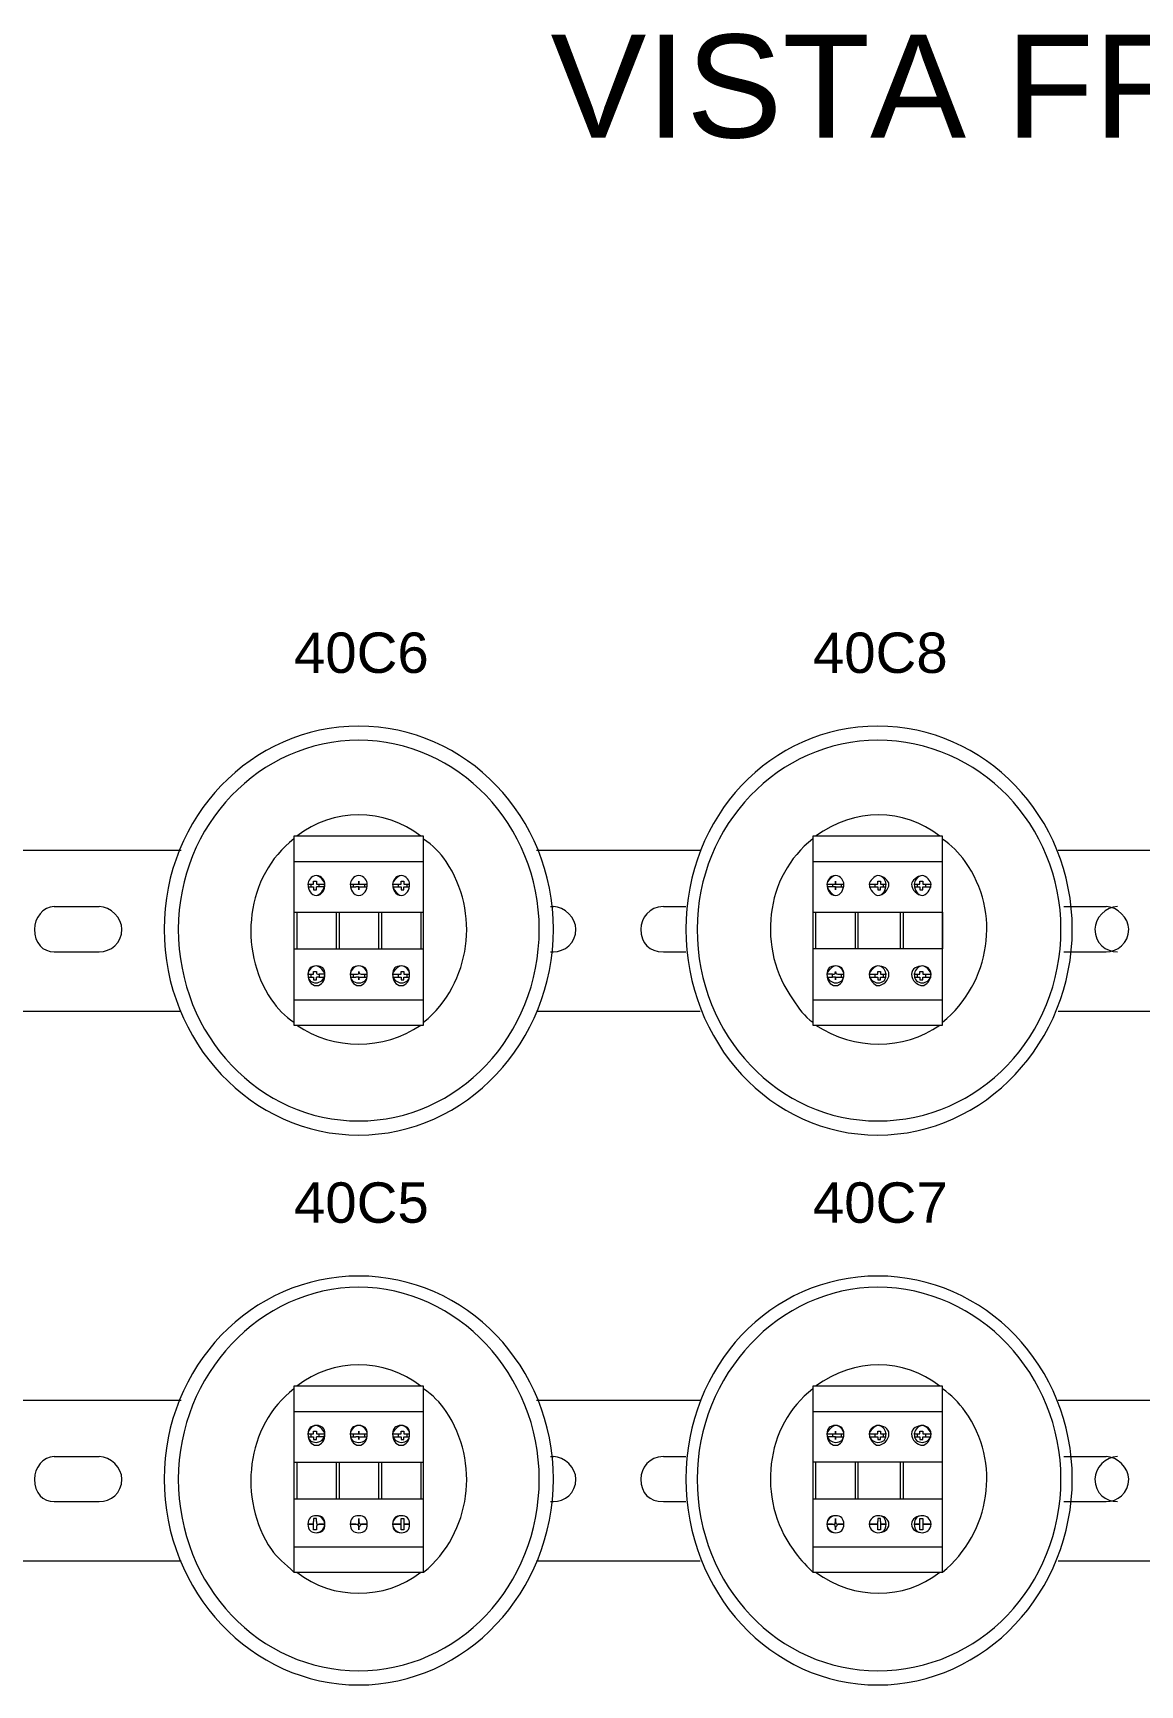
# Model space of a CAD drawing. Header units: millimetres. Extents: x 1004 to 59588, y 686 to 38112.
# Drawn here: x 27559.3 to 27790.2, y 6216.8 to 6561.4 of the extents above; entities that cross this region are included whole.
import ezdxf

# ---------------------------------------------------------------- set-up
doc = ezdxf.new("R2010")
doc.units = ezdxf.units.MM
doc.layers.add('PDF10_Geometry', color=7, linetype='Continuous')
doc.layers.add('PDF10_Text', color=7, linetype='Continuous')
doc.styles.add('PDF Arial', font='arial.ttf')

msp = doc.modelspace()

# ---------------------------------------------------------------- linework, layer by layer
at = {"layer": 'PDF10_Geometry', "lineweight": 18}
for points in [[(27613.69, 6354.43), (27640.75, 6354.43), (27640.75, 6393.84), (27613.69, 6393.84)], [(27721.93, 6354.43), (27748.99, 6354.43), (27748.99, 6393.84), (27721.93, 6393.84)], [(27627.22, 6382.67), (27627.22, 6383.25)], [(27726.63, 6382.67), (27726.63, 6383.25)], [(27613.69, 6240.31), (27640.75, 6240.31), (27640.75, 6279.14), (27613.69, 6279.14)], [(27721.93, 6240.31), (27748.99, 6240.31), (27748.99, 6279.14), (27721.93, 6279.14)], [(27627.22, 6267.96), (27627.22, 6268.55)], [(27726.63, 6267.96), (27726.63, 6268.55)], [(27627.22, 6250.9), (27627.22, 6251.49)], [(27726.63, 6250.9), (27726.63, 6251.49)], [(27620.16, 6250.31), (27618.99, 6250.31)], [(27626.63, 6250.31), (27625.46, 6250.31)], [(27627.22, 6249.14), (27627.22, 6249.73)], [(27628.99, 6250.31), (27627.81, 6250.31)], [(27637.81, 6250.31), (27636.63, 6250.31)], [(27726.05, 6250.31), (27724.87, 6250.31)], [(27726.63, 6249.14), (27726.63, 6249.73)], [(27728.4, 6250.31), (27727.22, 6250.31)], [(27737.22, 6250.31), (27736.05, 6250.31)], [(27746.63, 6250.31), (27744.87, 6250.31)]]:
    msp.add_lwpolyline(points, close=True, dxfattribs=at)
at = {"layer": 'PDF10_Geometry', "lineweight": 0}
for points in [[(27556.05, 6390.9), (27590.16, 6390.9)], [(27664.28, 6390.9), (27698.4, 6390.9)], [(27773.1, 6390.9), (27806.63, 6390.9)], [(27563.69, 6379.14), (27573.1, 6379.14)], [(27573.1, 6379.14), (27573.1, 6379.14)], [(27667.22, 6379.14), (27667.81, 6379.14)], [(27667.81, 6379.14), (27667.81, 6379.14)], [(27690.75, 6379.14), (27695.46, 6379.14)], [(27774.28, 6379.14), (27783.1, 6379.14)], [(27783.1, 6379.14), (27783.1, 6379.14)], [(27563.69, 6369.73), (27573.1, 6369.73)], [(27667.22, 6369.73), (27667.81, 6369.73)], [(27690.75, 6369.73), (27695.46, 6369.73)], [(27774.28, 6369.73), (27783.1, 6369.73)], [(27556.05, 6357.37), (27590.16, 6357.37)], [(27664.28, 6357.37), (27698.4, 6357.37)], [(27773.1, 6357.37), (27807.22, 6357.37)], [(27556.05, 6276.2), (27590.16, 6276.2)], [(27664.28, 6276.2), (27698.4, 6276.2)], [(27773.1, 6276.2), (27806.63, 6276.2)], [(27563.69, 6264.43), (27573.1, 6264.43)], [(27573.1, 6264.43), (27573.1, 6264.43)], [(27667.22, 6264.43), (27667.81, 6264.43)], [(27667.81, 6264.43), (27667.81, 6264.43)], [(27690.75, 6264.43), (27695.46, 6264.43)], [(27774.28, 6264.43), (27783.1, 6264.43)], [(27783.1, 6264.43), (27783.1, 6264.43)], [(27563.69, 6255.02), (27573.1, 6255.02)], [(27667.22, 6255.02), (27667.81, 6255.02)], [(27690.75, 6255.02), (27695.46, 6255.02)], [(27774.28, 6255.02), (27783.1, 6255.02)], [(27556.05, 6242.67), (27590.16, 6242.67)], [(27664.28, 6242.67), (27698.4, 6242.67)], [(27773.1, 6242.67), (27807.22, 6242.67)]]:
    msp.add_lwpolyline(points, dxfattribs=at)
at = {"layer": 'PDF10_Geometry', "lineweight": 18}
for points in [[(27613.69, 6388.55), (27640.75, 6388.55)], [(27721.93, 6388.55), (27748.99, 6388.55)], [(27616.63, 6383.84), (27617.81, 6383.84), (27617.81, 6384.43), (27618.4, 6384.43), (27618.4, 6383.84)], [(27616.63, 6383.25), (27617.81, 6383.25), (27617.81, 6382.67), (27618.4, 6382.67), (27618.4, 6383.25)], [(27617.22, 6383.84), (27617.22, 6383.25)], [(27617.81, 6383.84), (27617.81, 6383.84)], [(27617.81, 6383.25), (27617.81, 6383.25)], [(27620.16, 6383.25), (27618.99, 6383.25), (27618.99, 6383.84), (27620.16, 6383.84)], [(27618.99, 6383.84), (27618.99, 6383.84)], [(27625.46, 6383.84), (27626.63, 6383.84)], [(27625.46, 6383.25), (27626.63, 6383.25)], [(27626.05, 6383.84), (27626.05, 6383.25)], [(27626.63, 6383.25), (27626.63, 6383.25)], [(27627.22, 6383.84), (27627.22, 6384.43), (27627.22, 6383.84), (27627.81, 6383.84), (27628.99, 6383.84)], [(27627.22, 6384.43), (27627.22, 6384.43)], [(27627.22, 6383.25), (27627.81, 6383.25), (27628.99, 6383.25)], [(27627.22, 6382.67), (27627.22, 6382.67)], [(27628.4, 6383.84), (27628.4, 6383.25)], [(27634.28, 6383.84), (27636.05, 6383.84), (27636.05, 6384.43), (27636.63, 6384.43), (27636.63, 6383.84), (27637.81, 6383.84)], [(27634.28, 6383.25), (27636.05, 6383.25), (27636.05, 6382.67), (27636.63, 6382.67), (27636.63, 6383.25), (27637.81, 6383.25)], [(27635.46, 6383.84), (27635.46, 6383.25)], [(27636.05, 6383.84), (27636.05, 6383.84)], [(27636.05, 6383.25), (27636.05, 6383.25)], [(27636.63, 6383.84), (27636.63, 6383.84)], [(27636.63, 6383.25), (27636.63, 6383.25)], [(27637.22, 6383.84), (27637.22, 6383.25)], [(27724.87, 6383.84), (27726.05, 6383.84), (27726.05, 6383.25), (27724.87, 6383.25)], [(27726.05, 6383.25), (27726.05, 6383.25)], [(27726.63, 6383.84), (27726.63, 6384.43), (27726.63, 6383.84), (27727.22, 6383.84), (27728.4, 6383.84)], [(27726.63, 6384.43), (27726.63, 6384.43)], [(27726.63, 6383.25), (27727.22, 6383.25), (27728.4, 6383.25)], [(27726.63, 6382.67), (27726.63, 6382.67)], [(27727.81, 6383.84), (27727.81, 6383.25)], [(27733.69, 6383.84), (27735.46, 6383.84), (27735.46, 6384.43), (27736.05, 6384.43), (27736.05, 6383.84), (27737.22, 6383.84)], [(27733.69, 6383.25), (27735.46, 6383.25), (27735.46, 6382.67), (27736.05, 6382.67), (27736.05, 6383.25), (27737.22, 6383.25)], [(27734.87, 6383.84), (27734.87, 6383.25)], [(27735.46, 6383.84), (27735.46, 6383.84)], [(27735.46, 6383.25), (27735.46, 6383.25)], [(27736.05, 6383.84), (27736.05, 6383.84)], [(27736.05, 6383.25), (27736.05, 6383.25)], [(27736.63, 6383.84), (27736.63, 6383.25)], [(27743.1, 6383.84), (27744.28, 6383.84), (27744.28, 6384.43), (27744.87, 6384.43), (27744.87, 6383.84), (27746.63, 6383.84)], [(27743.1, 6383.25), (27744.28, 6383.25), (27744.28, 6382.67), (27744.87, 6382.67), (27744.87, 6383.25), (27746.63, 6383.25)], [(27743.69, 6383.84), (27743.69, 6383.25)], [(27744.28, 6383.84), (27744.28, 6383.84)], [(27744.28, 6383.25), (27744.28, 6383.25)], [(27744.87, 6383.84), (27744.87, 6383.84)], [(27744.87, 6383.25), (27744.87, 6383.25)], [(27745.46, 6383.84), (27745.46, 6383.25)], [(27613.69, 6377.96), (27640.75, 6377.96)], [(27614.28, 6377.96), (27614.28, 6370.31)], [(27622.52, 6377.96), (27622.52, 6370.31)], [(27623.1, 6377.96), (27623.1, 6370.31)], [(27631.34, 6377.96), (27631.34, 6370.31)], [(27631.93, 6377.96), (27631.93, 6370.31)], [(27640.16, 6377.96), (27640.16, 6370.31)], [(27721.93, 6377.96), (27748.99, 6377.96), (27748.99, 6370.31), (27721.93, 6370.31)], [(27722.52, 6377.96), (27722.52, 6370.31)], [(27730.75, 6377.96), (27730.75, 6370.31)], [(27731.34, 6377.96), (27731.34, 6370.31)], [(27740.16, 6377.96), (27740.16, 6370.31)], [(27740.75, 6377.96), (27740.75, 6370.31)], [(27613.69, 6370.31), (27640.75, 6370.31)], [(27616.63, 6365.02), (27617.81, 6365.02)], [(27617.22, 6365.02), (27617.22, 6364.43)], [(27617.81, 6365.61), (27617.81, 6365.61)], [(27617.81, 6365.61), (27618.4, 6365.61)], [(27618.4, 6365.61), (27618.4, 6365.61)], [(27620.16, 6365.02), (27618.99, 6365.02), (27618.99, 6364.43), (27620.16, 6364.43)], [(27618.99, 6365.02), (27618.99, 6365.02)], [(27625.46, 6365.02), (27626.63, 6365.02)], [(27626.05, 6365.02), (27626.05, 6364.43)], [(27627.22, 6365.61), (27627.22, 6365.61)], [(27627.22, 6365.61), (27627.22, 6365.61)], [(27627.22, 6365.61), (27627.22, 6365.61)], [(27627.81, 6365.02), (27628.99, 6365.02)], [(27627.81, 6365.02), (27627.81, 6365.02)], [(27628.4, 6365.02), (27628.4, 6364.43)], [(27634.28, 6365.02), (27636.05, 6365.02)], [(27635.46, 6365.02), (27635.46, 6364.43)], [(27636.05, 6365.61), (27636.05, 6365.61)], [(27636.05, 6365.61), (27636.63, 6365.61)], [(27636.63, 6365.61), (27636.63, 6365.61)], [(27636.63, 6365.02), (27637.81, 6365.02)], [(27636.63, 6365.02), (27636.63, 6365.02)], [(27637.22, 6365.02), (27637.22, 6364.43)], [(27724.87, 6364.43), (27726.05, 6364.43), (27726.05, 6365.02), (27724.87, 6365.02)], [(27726.63, 6365.61), (27726.63, 6365.61)], [(27726.63, 6365.61), (27726.63, 6365.61)], [(27726.63, 6365.61), (27726.63, 6365.61)], [(27727.22, 6365.02), (27728.4, 6365.02)], [(27727.22, 6365.02), (27727.22, 6365.02)], [(27727.81, 6365.02), (27727.81, 6364.43)], [(27733.69, 6365.02), (27735.46, 6365.02)], [(27734.87, 6365.02), (27734.87, 6364.43)], [(27735.46, 6365.61), (27735.46, 6365.61)], [(27735.46, 6365.61), (27736.05, 6365.61)], [(27736.05, 6365.61), (27736.05, 6365.61)], [(27736.05, 6365.02), (27737.22, 6365.02)], [(27736.05, 6365.02), (27736.05, 6365.02)], [(27736.63, 6365.02), (27736.63, 6364.43)], [(27743.1, 6365.02), (27744.28, 6365.02)], [(27743.69, 6365.02), (27743.69, 6364.43)], [(27744.28, 6365.61), (27744.28, 6365.61)], [(27744.28, 6365.61), (27744.87, 6365.61)], [(27744.87, 6365.61), (27744.87, 6365.61)], [(27744.87, 6365.02), (27746.63, 6365.02)], [(27744.87, 6365.02), (27744.87, 6365.02)], [(27745.46, 6365.02), (27745.46, 6364.43)], [(27616.63, 6364.43), (27617.81, 6364.43), (27617.81, 6363.84), (27618.4, 6363.84), (27618.4, 6364.43)], [(27617.81, 6364.43), (27617.81, 6364.43)], [(27625.46, 6364.43), (27626.63, 6364.43)], [(27626.63, 6364.43), (27626.63, 6364.43)], [(27627.22, 6364.43), (27627.22, 6363.84), (27627.22, 6364.43), (27627.81, 6364.43), (27628.99, 6364.43)], [(27627.22, 6363.84), (27627.22, 6363.84)], [(27634.28, 6364.43), (27636.05, 6364.43), (27636.05, 6363.84), (27636.63, 6363.84), (27636.63, 6364.43), (27637.81, 6364.43)], [(27636.05, 6364.43), (27636.05, 6364.43)], [(27636.63, 6364.43), (27636.63, 6364.43)], [(27726.05, 6364.43), (27726.05, 6364.43)], [(27726.63, 6364.43), (27726.63, 6363.84), (27726.63, 6364.43), (27727.22, 6364.43), (27728.4, 6364.43)], [(27726.63, 6363.84), (27726.63, 6363.84)], [(27733.69, 6364.43), (27735.46, 6364.43), (27735.46, 6363.84), (27736.05, 6363.84), (27736.05, 6364.43), (27737.22, 6364.43)], [(27735.46, 6364.43), (27735.46, 6364.43)], [(27736.05, 6364.43), (27736.05, 6364.43)], [(27743.1, 6364.43), (27744.28, 6364.43), (27744.28, 6363.84), (27744.87, 6363.84), (27744.87, 6364.43), (27746.63, 6364.43)], [(27744.28, 6364.43), (27744.28, 6364.43)], [(27744.87, 6364.43), (27744.87, 6364.43)], [(27613.69, 6359.73), (27640.75, 6359.73)], [(27721.93, 6359.73), (27748.99, 6359.73)], [(27613.69, 6273.84), (27640.75, 6273.84)], [(27721.93, 6273.84), (27748.99, 6273.84)], [(27616.63, 6269.14), (27617.81, 6269.14), (27617.81, 6269.73), (27618.4, 6269.73), (27618.4, 6269.14)], [(27616.63, 6268.55), (27617.81, 6268.55), (27617.81, 6267.96), (27618.4, 6267.96), (27618.4, 6268.55)], [(27617.22, 6269.14), (27617.22, 6268.55)], [(27617.81, 6269.14), (27617.81, 6269.14)], [(27617.81, 6268.55), (27617.81, 6268.55)], [(27620.16, 6268.55), (27618.99, 6268.55), (27618.99, 6269.14), (27620.16, 6269.14)], [(27618.99, 6269.14), (27618.99, 6269.14)], [(27625.46, 6269.14), (27626.63, 6269.14)], [(27625.46, 6268.55), (27626.63, 6268.55)], [(27626.05, 6269.14), (27626.05, 6268.55)], [(27626.63, 6268.55), (27626.63, 6268.55)], [(27627.22, 6269.14), (27627.22, 6269.73), (27627.22, 6269.14), (27627.81, 6269.14), (27628.99, 6269.14)], [(27627.22, 6269.73), (27627.22, 6269.73)], [(27627.22, 6268.55), (27627.81, 6268.55), (27628.99, 6268.55)], [(27628.4, 6269.14), (27628.4, 6268.55)], [(27634.28, 6269.14), (27636.05, 6269.14), (27636.05, 6269.73), (27636.63, 6269.73), (27636.63, 6269.14), (27637.81, 6269.14)], [(27634.28, 6268.55), (27636.05, 6268.55), (27636.05, 6267.96), (27636.63, 6267.96), (27636.63, 6268.55), (27637.81, 6268.55)], [(27635.46, 6269.14), (27635.46, 6268.55)], [(27636.05, 6269.14), (27636.05, 6269.14)], [(27636.05, 6268.55), (27636.05, 6268.55)], [(27636.63, 6269.14), (27636.63, 6269.14)], [(27636.63, 6268.55), (27636.63, 6268.55)], [(27637.22, 6269.14), (27637.22, 6268.55)], [(27724.87, 6269.14), (27726.05, 6269.14), (27726.05, 6268.55), (27724.87, 6268.55)], [(27726.05, 6268.55), (27726.05, 6268.55)], [(27726.63, 6269.14), (27726.63, 6269.73), (27726.63, 6269.14), (27727.22, 6269.14), (27728.4, 6269.14)], [(27726.63, 6269.73), (27726.63, 6269.73)], [(27726.63, 6268.55), (27727.22, 6268.55), (27728.4, 6268.55)], [(27727.81, 6269.14), (27727.81, 6268.55)], [(27733.69, 6269.14), (27735.46, 6269.14), (27735.46, 6269.73), (27736.05, 6269.73), (27736.05, 6269.14), (27737.22, 6269.14)], [(27733.69, 6268.55), (27735.46, 6268.55), (27735.46, 6267.96), (27736.05, 6267.96), (27736.05, 6268.55), (27737.22, 6268.55)], [(27734.87, 6269.14), (27734.87, 6268.55)], [(27735.46, 6269.14), (27735.46, 6269.14)], [(27735.46, 6268.55), (27735.46, 6268.55)], [(27736.05, 6269.14), (27736.05, 6269.14)], [(27736.05, 6268.55), (27736.05, 6268.55)], [(27736.63, 6269.14), (27736.63, 6268.55)], [(27743.1, 6269.14), (27744.28, 6269.14), (27744.28, 6269.73), (27744.87, 6269.73), (27744.87, 6269.14), (27746.63, 6269.14)], [(27743.1, 6268.55), (27744.28, 6268.55), (27744.28, 6267.96), (27744.87, 6267.96), (27744.87, 6268.55), (27746.63, 6268.55)], [(27743.69, 6269.14), (27743.69, 6268.55)], [(27744.28, 6269.14), (27744.28, 6269.14)], [(27744.28, 6268.55), (27744.28, 6268.55)], [(27744.87, 6269.14), (27744.87, 6269.14)], [(27744.87, 6268.55), (27744.87, 6268.55)], [(27745.46, 6269.14), (27745.46, 6268.55)], [(27627.22, 6267.96), (27627.22, 6267.96)], [(27726.63, 6267.96), (27726.63, 6267.96)], [(27613.69, 6263.25), (27640.75, 6263.25)], [(27614.28, 6263.25), (27614.28, 6255.61)], [(27622.52, 6263.25), (27622.52, 6255.61)], [(27623.1, 6263.25), (27623.1, 6255.61)], [(27631.34, 6263.25), (27631.34, 6255.61)], [(27631.93, 6263.25), (27631.93, 6255.61)], [(27640.16, 6263.25), (27640.16, 6255.61)], [(27721.93, 6255.61), (27748.99, 6255.61), (27748.99, 6263.25), (27721.93, 6263.25)], [(27722.52, 6263.25), (27722.52, 6255.61)], [(27730.75, 6263.25), (27730.75, 6255.61)], [(27731.34, 6263.25), (27731.34, 6255.61)], [(27740.16, 6263.25), (27740.16, 6255.61)], [(27740.75, 6263.25), (27740.75, 6255.61)], [(27613.69, 6255.61), (27640.75, 6255.61)], [(27618.4, 6250.9), (27618.4, 6251.49), (27617.81, 6251.49), (27617.81, 6250.9)], [(27627.22, 6251.49), (27627.22, 6251.49)], [(27636.05, 6250.9), (27636.05, 6251.49), (27636.63, 6251.49), (27636.63, 6250.9)], [(27726.63, 6251.49), (27726.63, 6251.49)], [(27736.05, 6250.9), (27736.05, 6251.49), (27735.46, 6251.49), (27735.46, 6250.9)], [(27744.28, 6250.9), (27744.28, 6251.49), (27744.87, 6251.49), (27744.87, 6250.9)], [(27618.4, 6249.73), (27618.4, 6249.14), (27617.81, 6249.14), (27617.81, 6249.73), (27617.81, 6250.31), (27616.63, 6250.31), (27617.81, 6250.31)], [(27617.22, 6250.31), (27617.22, 6250.31)], [(27618.99, 6250.31), (27618.99, 6250.31)], [(27618.99, 6250.31), (27618.99, 6250.31)], [(27626.05, 6250.31), (27626.05, 6250.31)], [(27626.63, 6250.31), (27626.63, 6250.31)], [(27627.81, 6250.31), (27627.22, 6249.73)], [(27627.22, 6249.14), (27627.22, 6249.14)], [(27627.81, 6250.31), (27627.81, 6250.31)], [(27628.4, 6250.31), (27628.4, 6250.31)], [(27636.63, 6250.31), (27636.63, 6249.73), (27636.63, 6249.14), (27636.05, 6249.14), (27636.05, 6249.73), (27636.05, 6250.31), (27634.28, 6250.31), (27636.05, 6250.31)], [(27635.46, 6250.31), (27635.46, 6250.31)], [(27636.63, 6250.31), (27636.63, 6250.31)], [(27637.22, 6250.31), (27637.22, 6250.31)], [(27726.05, 6250.31), (27726.05, 6250.31)], [(27726.05, 6250.31), (27726.05, 6250.31)], [(27727.22, 6250.31), (27726.63, 6249.73)], [(27726.63, 6249.14), (27726.63, 6249.14)], [(27727.22, 6250.31), (27727.22, 6250.31)], [(27727.81, 6250.31), (27727.81, 6250.31)], [(27736.05, 6250.31), (27736.05, 6249.73), (27736.05, 6249.14), (27735.46, 6249.14), (27735.46, 6249.73), (27735.46, 6250.31), (27733.69, 6250.31), (27735.46, 6250.31)], [(27734.87, 6250.31), (27734.87, 6250.31)], [(27736.05, 6250.31), (27736.05, 6250.31)], [(27736.63, 6250.31), (27736.63, 6250.31)], [(27744.87, 6250.31), (27744.87, 6249.73), (27744.87, 6249.14), (27744.28, 6249.14), (27744.28, 6249.73), (27744.28, 6250.31), (27743.1, 6250.31), (27744.28, 6250.31)], [(27743.69, 6250.31), (27743.69, 6250.31)], [(27744.87, 6250.31), (27744.87, 6250.31)], [(27745.46, 6250.31), (27745.46, 6250.31)], [(27613.69, 6245.61), (27640.75, 6245.61)], [(27721.93, 6245.61), (27748.99, 6245.61)]]:
    msp.add_lwpolyline(points, dxfattribs=at)
for centre, radius, start, end in [((27627.22, 6377.07), 21.19, 52.3506, 127.6494), ((27630.67, 6378.46), 17.9, 34.2883, 55.7117), ((27738.9, 6378.46), 17.9, 34.2883, 55.7117), ((27623.78, 6369.81), 17.9, 214.2883, 235.7117), ((27627.22, 6373.53), 23.07, 235.8861, 304.1139), ((27627.22, 6262.36), 21.19, 52.3506, 127.6494), ((27630.67, 6263.76), 17.9, 34.2883, 55.7117), ((27738.9, 6263.76), 17.9, 34.2883, 55.7117), ((27627.22, 6257.09), 21.19, 232.3506, 307.6494)]:
    msp.add_arc(centre, radius, start, end, dxfattribs=at)
for points in [[(27627.22, 6416.78), (27604.87, 6416.78), (27586.63, 6397.96), (27586.63, 6374.43)], [(27667.81, 6374.43), (27667.81, 6397.96), (27649.58, 6416.78), (27627.22, 6416.78)], [(27735.46, 6416.78), (27713.1, 6416.78), (27695.46, 6397.96), (27695.46, 6374.43)], [(27776.05, 6374.43), (27776.05, 6397.96), (27757.81, 6416.78), (27735.46, 6416.78)], [(27627.22, 6413.84), (27606.63, 6413.84), (27589.58, 6396.2), (27589.58, 6374.43)], [(27664.87, 6374.43), (27664.87, 6396.2), (27647.81, 6413.84), (27627.22, 6413.84)], [(27735.46, 6413.84), (27714.87, 6413.84), (27697.81, 6396.2), (27697.81, 6374.43)], [(27773.69, 6374.43), (27773.69, 6396.2), (27756.63, 6413.84), (27735.46, 6413.84)], [(27748.4, 6393.84), (27740.75, 6399.73), (27730.75, 6399.73), (27722.52, 6393.84)], [(27613.69, 6393.25), (27603.69, 6385.61), (27601.93, 6370.31), (27608.99, 6359.73)], [(27721.93, 6393.25), (27711.93, 6385.61), (27710.16, 6370.31), (27717.81, 6359.73)], [(27618.4, 6385.61), (27617.22, 6385.61), (27616.63, 6384.43), (27616.63, 6383.84)], [(27618.4, 6385.61), (27617.22, 6385.61), (27616.63, 6384.43), (27616.63, 6383.84)], [(27620.16, 6383.84), (27620.16, 6384.43), (27619.58, 6385.61), (27618.4, 6385.61)], [(27620.16, 6383.84), (27620.16, 6384.43), (27618.99, 6385.61), (27618.4, 6385.61)], [(27627.22, 6385.61), (27626.05, 6385.61), (27625.46, 6384.43), (27625.46, 6383.84)], [(27627.22, 6385.61), (27626.05, 6385.61), (27625.46, 6384.43), (27625.46, 6383.84)], [(27628.99, 6383.84), (27628.99, 6384.43), (27628.4, 6385.61), (27627.22, 6385.61)], [(27628.99, 6383.84), (27628.99, 6384.43), (27628.4, 6385.61), (27627.22, 6385.61)], [(27636.05, 6385.61), (27634.87, 6385.61), (27634.28, 6384.43), (27634.28, 6383.84)], [(27636.05, 6385.61), (27635.46, 6385.61), (27634.28, 6384.43), (27634.28, 6383.84)], [(27637.81, 6383.84), (27637.81, 6384.43), (27637.22, 6385.61), (27636.05, 6385.61)], [(27637.81, 6383.84), (27637.81, 6384.43), (27637.22, 6385.61), (27636.05, 6385.61)], [(27640.75, 6355.02), (27650.75, 6363.25), (27652.52, 6377.96), (27645.46, 6388.55)], [(27726.63, 6385.61), (27725.46, 6385.61), (27724.87, 6384.43), (27724.87, 6383.84)], [(27726.63, 6385.61), (27726.05, 6385.61), (27724.87, 6384.43), (27724.87, 6383.84)], [(27728.4, 6383.84), (27728.4, 6384.43), (27727.81, 6385.61), (27726.63, 6385.61)], [(27728.4, 6383.84), (27728.4, 6384.43), (27727.81, 6385.61), (27726.63, 6385.61)], [(27735.46, 6385.61), (27734.87, 6385.61), (27733.69, 6384.43), (27733.69, 6383.84)], [(27735.46, 6385.61), (27734.87, 6385.61), (27733.69, 6384.43), (27733.69, 6383.84)], [(27737.81, 6383.84), (27737.81, 6384.43), (27736.63, 6385.61), (27735.46, 6385.61)], [(27737.22, 6383.84), (27737.22, 6384.43), (27736.63, 6385.61), (27735.46, 6385.61)], [(27744.87, 6385.61), (27743.69, 6385.61), (27742.52, 6384.43), (27742.52, 6383.84)], [(27744.87, 6385.61), (27743.69, 6385.61), (27743.1, 6384.43), (27743.1, 6383.84)], [(27746.63, 6383.84), (27746.63, 6384.43), (27745.46, 6385.61), (27744.87, 6385.61)], [(27746.63, 6383.84), (27746.63, 6384.43), (27745.46, 6385.61), (27744.87, 6385.61)], [(27748.99, 6355.02), (27758.99, 6363.25), (27761.34, 6377.96), (27753.69, 6388.55)], [(27616.63, 6383.84), (27616.63, 6382.67), (27617.22, 6381.49), (27618.4, 6381.49)], [(27616.63, 6383.84), (27616.63, 6382.67), (27617.22, 6381.49), (27618.4, 6381.49)], [(27618.4, 6381.49), (27619.58, 6381.49), (27620.16, 6382.67), (27620.16, 6383.84)], [(27618.4, 6381.49), (27618.99, 6381.49), (27620.16, 6382.67), (27620.16, 6383.84)], [(27618.4, 6383.84), (27618.4, 6383.84), (27618.4, 6383.84), (27618.99, 6383.84)], [(27618.99, 6383.25), (27618.4, 6383.25), (27618.4, 6383.25), (27618.4, 6383.25)], [(27625.46, 6383.84), (27625.46, 6382.67), (27626.05, 6381.49), (27627.22, 6381.49)], [(27625.46, 6383.84), (27625.46, 6382.67), (27626.05, 6381.49), (27627.22, 6381.49)], [(27626.63, 6383.84), (27627.22, 6383.84), (27627.22, 6383.84), (27627.22, 6383.84)], [(27627.22, 6383.25), (27627.22, 6383.25), (27627.22, 6383.25), (27626.63, 6383.25)], [(27627.22, 6381.49), (27628.4, 6381.49), (27628.99, 6382.67), (27628.99, 6383.84)], [(27627.22, 6381.49), (27628.4, 6381.49), (27628.99, 6382.67), (27628.99, 6383.84)], [(27634.28, 6383.84), (27634.28, 6382.67), (27634.87, 6381.49), (27636.05, 6381.49)], [(27634.28, 6383.84), (27634.28, 6382.67), (27635.46, 6381.49), (27636.05, 6381.49)], [(27636.05, 6381.49), (27637.22, 6381.49), (27637.81, 6382.67), (27637.81, 6383.84)], [(27636.05, 6381.49), (27637.22, 6381.49), (27637.81, 6382.67), (27637.81, 6383.84)], [(27724.87, 6383.84), (27724.87, 6382.67), (27725.46, 6381.49), (27726.63, 6381.49)], [(27724.87, 6383.84), (27724.87, 6382.67), (27726.05, 6381.49), (27726.63, 6381.49)], [(27726.05, 6383.84), (27726.63, 6383.84), (27726.63, 6383.84), (27726.63, 6383.84)], [(27726.63, 6383.25), (27726.63, 6383.25), (27726.63, 6383.25), (27726.05, 6383.25)], [(27726.63, 6381.49), (27727.81, 6381.49), (27728.4, 6382.67), (27728.4, 6383.84)], [(27726.63, 6381.49), (27727.81, 6381.49), (27728.4, 6382.67), (27728.4, 6383.84)], [(27733.69, 6383.84), (27733.69, 6382.67), (27734.87, 6381.49), (27735.46, 6381.49)], [(27733.69, 6383.84), (27733.69, 6382.67), (27734.87, 6381.49), (27735.46, 6381.49)], [(27735.46, 6381.49), (27736.63, 6381.49), (27737.81, 6382.67), (27737.81, 6383.84)], [(27735.46, 6381.49), (27736.63, 6381.49), (27737.22, 6382.67), (27737.22, 6383.84)], [(27742.52, 6383.84), (27742.52, 6382.67), (27743.69, 6381.49), (27744.87, 6381.49)], [(27743.1, 6383.84), (27743.1, 6382.67), (27743.69, 6381.49), (27744.87, 6381.49)], [(27744.87, 6381.49), (27745.46, 6381.49), (27746.63, 6382.67), (27746.63, 6383.84)], [(27744.87, 6381.49), (27745.46, 6381.49), (27746.63, 6382.67), (27746.63, 6383.84)], [(27586.63, 6374.43), (27586.63, 6350.9), (27604.87, 6331.49), (27627.22, 6331.49)], [(27589.58, 6374.43), (27589.58, 6352.08), (27606.63, 6334.43), (27627.22, 6334.43)], [(27627.22, 6331.49), (27649.58, 6331.49), (27667.81, 6350.9), (27667.81, 6374.43)], [(27627.22, 6334.43), (27647.81, 6334.43), (27664.87, 6352.08), (27664.87, 6374.43)], [(27695.46, 6374.43), (27695.46, 6350.9), (27713.1, 6331.49), (27735.46, 6331.49)], [(27697.81, 6374.43), (27697.81, 6352.08), (27714.87, 6334.43), (27735.46, 6334.43)], [(27735.46, 6331.49), (27757.81, 6331.49), (27776.05, 6350.9), (27776.05, 6374.43)], [(27735.46, 6334.43), (27756.63, 6334.43), (27773.69, 6352.08), (27773.69, 6374.43)], [(27618.4, 6366.78), (27617.22, 6366.78), (27616.63, 6366.2), (27616.63, 6365.02)], [(27618.4, 6366.78), (27617.22, 6366.78), (27616.63, 6365.61), (27616.63, 6365.02)], [(27616.63, 6365.02), (27616.63, 6363.84), (27617.22, 6362.67), (27618.4, 6362.67)], [(27616.63, 6365.02), (27616.63, 6363.84), (27617.22, 6363.25), (27618.4, 6363.25)], [(27617.81, 6365.02), (27617.81, 6365.02), (27617.81, 6365.02), (27617.81, 6365.61)], [(27620.16, 6365.02), (27620.16, 6366.2), (27619.58, 6366.78), (27618.4, 6366.78)], [(27620.16, 6365.02), (27620.16, 6365.61), (27618.99, 6366.78), (27618.4, 6366.78)], [(27618.4, 6365.61), (27618.4, 6365.02), (27618.4, 6365.02), (27618.99, 6365.02)], [(27618.4, 6362.67), (27619.58, 6362.67), (27620.16, 6363.84), (27620.16, 6365.02)], [(27618.4, 6363.25), (27618.99, 6363.25), (27620.16, 6363.84), (27620.16, 6365.02)], [(27627.22, 6366.78), (27626.05, 6366.78), (27625.46, 6366.2), (27625.46, 6365.02)], [(27627.22, 6366.78), (27626.05, 6366.78), (27625.46, 6365.61), (27625.46, 6365.02)], [(27625.46, 6365.02), (27625.46, 6363.84), (27626.05, 6362.67), (27627.22, 6362.67)], [(27625.46, 6365.02), (27625.46, 6363.84), (27626.05, 6363.25), (27627.22, 6363.25)], [(27626.63, 6365.02), (27627.22, 6365.02), (27627.22, 6365.02), (27627.22, 6365.61)], [(27628.99, 6365.02), (27628.99, 6366.2), (27628.4, 6366.78), (27627.22, 6366.78)], [(27628.99, 6365.02), (27628.99, 6365.61), (27628.4, 6366.78), (27627.22, 6366.78)], [(27627.22, 6365.61), (27627.22, 6365.02), (27627.81, 6365.02), (27627.81, 6365.02)], [(27627.22, 6362.67), (27628.4, 6362.67), (27628.99, 6363.84), (27628.99, 6365.02)], [(27627.22, 6363.25), (27628.4, 6363.25), (27628.99, 6363.84), (27628.99, 6365.02)], [(27636.05, 6366.78), (27634.87, 6366.78), (27634.28, 6366.2), (27634.28, 6365.02)], [(27636.05, 6366.78), (27635.46, 6366.78), (27634.28, 6365.61), (27634.28, 6365.02)], [(27634.28, 6365.02), (27634.28, 6363.84), (27634.87, 6362.67), (27636.05, 6362.67)], [(27634.28, 6365.02), (27634.28, 6363.84), (27635.46, 6363.25), (27636.05, 6363.25)], [(27637.81, 6365.02), (27637.81, 6366.2), (27637.22, 6366.78), (27636.05, 6366.78)], [(27637.81, 6365.02), (27637.81, 6365.61), (27637.22, 6366.78), (27636.05, 6366.78)], [(27636.05, 6365.02), (27636.05, 6365.02), (27636.05, 6365.02), (27636.05, 6365.61)], [(27636.05, 6362.67), (27637.22, 6362.67), (27637.81, 6363.84), (27637.81, 6365.02)], [(27636.05, 6363.25), (27637.22, 6363.25), (27637.81, 6363.84), (27637.81, 6365.02)], [(27636.63, 6365.61), (27636.63, 6365.02), (27636.63, 6365.02), (27636.63, 6365.02)], [(27726.63, 6366.78), (27725.46, 6366.78), (27724.87, 6366.2), (27724.87, 6365.02)], [(27726.63, 6366.78), (27726.05, 6366.78), (27724.87, 6365.61), (27724.87, 6365.02)], [(27724.87, 6365.02), (27724.87, 6363.84), (27725.46, 6362.67), (27726.63, 6362.67)], [(27724.87, 6365.02), (27724.87, 6363.84), (27726.05, 6363.25), (27726.63, 6363.25)], [(27726.05, 6365.02), (27726.63, 6365.02), (27726.63, 6365.02), (27726.63, 6365.61)], [(27728.4, 6365.02), (27728.4, 6366.2), (27727.81, 6366.78), (27726.63, 6366.78)], [(27728.4, 6365.02), (27728.4, 6365.61), (27727.81, 6366.78), (27726.63, 6366.78)], [(27726.63, 6365.61), (27726.63, 6365.02), (27727.22, 6365.02), (27727.22, 6365.02)], [(27726.63, 6362.67), (27727.81, 6362.67), (27728.4, 6363.84), (27728.4, 6365.02)], [(27726.63, 6363.25), (27727.81, 6363.25), (27728.4, 6363.84), (27728.4, 6365.02)], [(27735.46, 6366.78), (27734.87, 6366.78), (27733.69, 6366.2), (27733.69, 6365.02)], [(27735.46, 6366.78), (27734.87, 6366.78), (27733.69, 6365.61), (27733.69, 6365.02)], [(27733.69, 6365.02), (27733.69, 6363.84), (27734.87, 6362.67), (27735.46, 6362.67)], [(27733.69, 6365.02), (27733.69, 6363.84), (27734.87, 6363.25), (27735.46, 6363.25)], [(27737.81, 6365.02), (27737.81, 6366.2), (27736.63, 6366.78), (27735.46, 6366.78)], [(27737.22, 6365.02), (27737.22, 6365.61), (27736.63, 6366.78), (27735.46, 6366.78)], [(27735.46, 6365.02), (27735.46, 6365.02), (27735.46, 6365.02), (27735.46, 6365.61)], [(27735.46, 6362.67), (27736.63, 6362.67), (27737.81, 6363.84), (27737.81, 6365.02)], [(27735.46, 6363.25), (27736.63, 6363.25), (27737.22, 6363.84), (27737.22, 6365.02)], [(27736.05, 6365.61), (27736.05, 6365.02), (27736.05, 6365.02), (27736.05, 6365.02)], [(27744.87, 6366.78), (27743.69, 6366.78), (27742.52, 6366.2), (27742.52, 6365.02)], [(27742.52, 6365.02), (27742.52, 6363.84), (27743.69, 6362.67), (27744.87, 6362.67)], [(27744.87, 6366.78), (27743.69, 6366.78), (27743.1, 6365.61), (27743.1, 6365.02)], [(27743.1, 6365.02), (27743.1, 6363.84), (27743.69, 6363.25), (27744.87, 6363.25)], [(27744.28, 6365.02), (27744.28, 6365.02), (27744.28, 6365.02), (27744.28, 6365.61)], [(27746.63, 6365.02), (27746.63, 6366.2), (27745.46, 6366.78), (27744.87, 6366.78)], [(27746.63, 6365.02), (27746.63, 6365.61), (27745.46, 6366.78), (27744.87, 6366.78)], [(27744.87, 6365.61), (27744.87, 6365.02), (27744.87, 6365.02), (27744.87, 6365.02)], [(27744.87, 6362.67), (27745.46, 6362.67), (27746.63, 6363.84), (27746.63, 6365.02)], [(27744.87, 6363.25), (27745.46, 6363.25), (27746.63, 6363.84), (27746.63, 6365.02)], [(27618.99, 6364.43), (27618.4, 6364.43), (27618.4, 6364.43), (27618.4, 6364.43)], [(27627.22, 6364.43), (27627.22, 6364.43), (27627.22, 6364.43), (27626.63, 6364.43)], [(27726.63, 6364.43), (27726.63, 6364.43), (27726.63, 6364.43), (27726.05, 6364.43)], [(27717.81, 6359.73), (27718.99, 6357.96), (27720.16, 6356.2), (27721.93, 6355.02)], [(27722.52, 6354.43), (27730.75, 6349.14), (27740.75, 6349.14), (27748.4, 6354.43)], [(27627.22, 6302.08), (27604.87, 6302.08), (27586.63, 6283.25), (27586.63, 6259.73)], [(27627.22, 6299.73), (27606.63, 6299.73), (27589.58, 6281.49), (27589.58, 6259.73)], [(27667.81, 6259.73), (27667.81, 6283.25), (27649.58, 6302.08), (27627.22, 6302.08)], [(27664.87, 6259.73), (27664.87, 6281.49), (27647.81, 6299.73), (27627.22, 6299.73)], [(27735.46, 6302.08), (27713.1, 6302.08), (27695.46, 6283.25), (27695.46, 6259.73)], [(27735.46, 6299.73), (27714.87, 6299.73), (27697.81, 6281.49), (27697.81, 6259.73)], [(27776.05, 6259.73), (27776.05, 6283.25), (27757.81, 6302.08), (27735.46, 6302.08)], [(27773.69, 6259.73), (27773.69, 6281.49), (27756.63, 6299.73), (27735.46, 6299.73)], [(27748.4, 6279.14), (27740.75, 6285.02), (27730.75, 6285.02), (27722.52, 6279.14)], [(27613.69, 6278.55), (27603.69, 6270.9), (27601.93, 6255.61), (27608.99, 6245.02)], [(27721.93, 6278.55), (27711.93, 6270.9), (27710.16, 6255.61), (27717.81, 6245.02)], [(27640.75, 6240.31), (27650.75, 6248.55), (27652.52, 6263.25), (27645.46, 6273.84)], [(27748.99, 6240.31), (27758.99, 6248.55), (27761.34, 6263.25), (27753.69, 6273.84)], [(27618.4, 6270.9), (27617.22, 6270.9), (27616.63, 6270.31), (27616.63, 6269.14)], [(27618.4, 6270.9), (27617.22, 6270.9), (27616.63, 6269.73), (27616.63, 6269.14)], [(27616.63, 6269.14), (27616.63, 6267.96), (27617.22, 6266.78), (27618.4, 6266.78)], [(27616.63, 6269.14), (27616.63, 6267.96), (27617.22, 6267.37), (27618.4, 6267.37)], [(27620.16, 6269.14), (27620.16, 6270.31), (27619.58, 6270.9), (27618.4, 6270.9)], [(27620.16, 6269.14), (27620.16, 6269.73), (27618.99, 6270.9), (27618.4, 6270.9)], [(27618.4, 6266.78), (27619.58, 6266.78), (27620.16, 6267.96), (27620.16, 6269.14)], [(27618.4, 6267.37), (27618.99, 6267.37), (27620.16, 6267.96), (27620.16, 6269.14)], [(27618.4, 6269.14), (27618.4, 6269.14), (27618.4, 6269.14), (27618.99, 6269.14)], [(27618.99, 6268.55), (27618.4, 6268.55), (27618.4, 6268.55), (27618.4, 6268.55)], [(27627.22, 6270.9), (27626.05, 6270.9), (27625.46, 6270.31), (27625.46, 6269.14)], [(27627.22, 6270.9), (27626.05, 6270.9), (27625.46, 6269.73), (27625.46, 6269.14)], [(27625.46, 6269.14), (27625.46, 6267.96), (27626.05, 6266.78), (27627.22, 6266.78)], [(27625.46, 6269.14), (27625.46, 6267.96), (27626.05, 6267.37), (27627.22, 6267.37)], [(27626.63, 6269.14), (27627.22, 6269.14), (27627.22, 6269.14), (27627.22, 6269.14)], [(27627.22, 6268.55), (27627.22, 6268.55), (27627.22, 6268.55), (27626.63, 6268.55)], [(27628.99, 6269.14), (27628.99, 6270.31), (27628.4, 6270.9), (27627.22, 6270.9)], [(27628.99, 6269.14), (27628.99, 6269.73), (27628.4, 6270.9), (27627.22, 6270.9)], [(27627.22, 6266.78), (27628.4, 6266.78), (27628.99, 6267.96), (27628.99, 6269.14)], [(27627.22, 6267.37), (27628.4, 6267.37), (27628.99, 6267.96), (27628.99, 6269.14)], [(27636.05, 6270.9), (27634.87, 6270.9), (27634.28, 6270.31), (27634.28, 6269.14)], [(27636.05, 6270.9), (27635.46, 6270.9), (27634.28, 6269.73), (27634.28, 6269.14)], [(27634.28, 6269.14), (27634.28, 6267.96), (27634.87, 6266.78), (27636.05, 6266.78)], [(27634.28, 6269.14), (27634.28, 6267.96), (27635.46, 6267.37), (27636.05, 6267.37)], [(27637.81, 6269.14), (27637.81, 6270.31), (27637.22, 6270.9), (27636.05, 6270.9)], [(27637.81, 6269.14), (27637.81, 6269.73), (27637.22, 6270.9), (27636.05, 6270.9)], [(27636.05, 6266.78), (27637.22, 6266.78), (27637.81, 6267.96), (27637.81, 6269.14)], [(27636.05, 6267.37), (27637.22, 6267.37), (27637.81, 6267.96), (27637.81, 6269.14)], [(27726.63, 6270.9), (27725.46, 6270.9), (27724.87, 6270.31), (27724.87, 6269.14)], [(27726.63, 6270.9), (27726.05, 6270.9), (27724.87, 6269.73), (27724.87, 6269.14)], [(27724.87, 6269.14), (27724.87, 6267.96), (27725.46, 6266.78), (27726.63, 6266.78)], [(27724.87, 6269.14), (27724.87, 6267.96), (27726.05, 6267.37), (27726.63, 6267.37)], [(27726.05, 6269.14), (27726.63, 6269.14), (27726.63, 6269.14), (27726.63, 6269.14)], [(27726.63, 6268.55), (27726.63, 6268.55), (27726.63, 6268.55), (27726.05, 6268.55)], [(27728.4, 6269.14), (27728.4, 6270.31), (27727.81, 6270.9), (27726.63, 6270.9)], [(27728.4, 6269.14), (27728.4, 6269.73), (27727.81, 6270.9), (27726.63, 6270.9)], [(27726.63, 6266.78), (27727.81, 6266.78), (27728.4, 6267.96), (27728.4, 6269.14)], [(27726.63, 6267.37), (27727.81, 6267.37), (27728.4, 6267.96), (27728.4, 6269.14)], [(27735.46, 6270.9), (27734.87, 6270.9), (27733.69, 6270.31), (27733.69, 6269.14)], [(27735.46, 6270.9), (27734.87, 6270.9), (27733.69, 6269.73), (27733.69, 6269.14)], [(27733.69, 6269.14), (27733.69, 6267.96), (27734.87, 6266.78), (27735.46, 6266.78)], [(27733.69, 6269.14), (27733.69, 6267.96), (27734.87, 6267.37), (27735.46, 6267.37)], [(27737.81, 6269.14), (27737.81, 6270.31), (27736.63, 6270.9), (27735.46, 6270.9)], [(27737.22, 6269.14), (27737.22, 6269.73), (27736.63, 6270.9), (27735.46, 6270.9)], [(27735.46, 6266.78), (27736.63, 6266.78), (27737.81, 6267.96), (27737.81, 6269.14)], [(27735.46, 6267.37), (27736.63, 6267.37), (27737.22, 6267.96), (27737.22, 6269.14)], [(27744.87, 6270.9), (27743.69, 6270.9), (27742.52, 6270.31), (27742.52, 6269.14)], [(27742.52, 6269.14), (27742.52, 6267.96), (27743.69, 6266.78), (27744.87, 6266.78)], [(27744.87, 6270.9), (27743.69, 6270.9), (27743.1, 6269.73), (27743.1, 6269.14)], [(27743.1, 6269.14), (27743.1, 6267.96), (27743.69, 6267.37), (27744.87, 6267.37)], [(27746.63, 6269.14), (27746.63, 6270.31), (27745.46, 6270.9), (27744.87, 6270.9)], [(27746.63, 6269.14), (27746.63, 6269.73), (27745.46, 6270.9), (27744.87, 6270.9)], [(27744.87, 6266.78), (27745.46, 6266.78), (27746.63, 6267.96), (27746.63, 6269.14)], [(27744.87, 6267.37), (27745.46, 6267.37), (27746.63, 6267.96), (27746.63, 6269.14)], [(27586.63, 6259.73), (27586.63, 6236.2), (27604.87, 6216.78), (27627.22, 6216.78)], [(27589.58, 6259.73), (27589.58, 6237.37), (27606.63, 6219.73), (27627.22, 6219.73)], [(27627.22, 6216.78), (27649.58, 6216.78), (27667.81, 6236.2), (27667.81, 6259.73)], [(27627.22, 6219.73), (27647.81, 6219.73), (27664.87, 6237.37), (27664.87, 6259.73)], [(27695.46, 6259.73), (27695.46, 6236.2), (27713.1, 6216.78), (27735.46, 6216.78)], [(27697.81, 6259.73), (27697.81, 6237.37), (27714.87, 6219.73), (27735.46, 6219.73)], [(27735.46, 6216.78), (27757.81, 6216.78), (27776.05, 6236.2), (27776.05, 6259.73)], [(27735.46, 6219.73), (27756.63, 6219.73), (27773.69, 6237.37), (27773.69, 6259.73)], [(27618.4, 6252.08), (27617.22, 6252.08), (27616.63, 6251.49), (27616.63, 6250.31)], [(27618.4, 6252.08), (27617.22, 6252.08), (27616.63, 6251.49), (27616.63, 6250.31)], [(27617.81, 6250.31), (27617.81, 6250.31), (27617.81, 6250.31), (27617.81, 6250.9)], [(27620.16, 6250.31), (27620.16, 6251.49), (27619.58, 6252.08), (27618.4, 6252.08)], [(27620.16, 6250.31), (27620.16, 6251.49), (27618.99, 6252.08), (27618.4, 6252.08)], [(27618.4, 6250.9), (27618.4, 6250.31), (27618.4, 6250.31), (27618.99, 6250.31)], [(27627.22, 6252.08), (27626.05, 6252.08), (27625.46, 6251.49), (27625.46, 6250.31)], [(27627.22, 6252.08), (27626.05, 6252.08), (27625.46, 6251.49), (27625.46, 6250.31)], [(27626.63, 6250.31), (27627.22, 6250.31), (27627.22, 6250.31), (27627.22, 6250.9)], [(27628.99, 6250.31), (27628.99, 6251.49), (27628.4, 6252.08), (27627.22, 6252.08)], [(27628.99, 6250.31), (27628.99, 6251.49), (27628.4, 6252.08), (27627.22, 6252.08)], [(27627.22, 6250.9), (27627.22, 6250.31), (27627.81, 6250.31), (27627.81, 6250.31)], [(27636.05, 6252.08), (27634.87, 6252.08), (27634.28, 6251.49), (27634.28, 6250.31)], [(27636.05, 6252.08), (27635.46, 6252.08), (27634.28, 6251.49), (27634.28, 6250.31)], [(27637.81, 6250.31), (27637.81, 6251.49), (27637.22, 6252.08), (27636.05, 6252.08)], [(27637.81, 6250.31), (27637.81, 6251.49), (27637.22, 6252.08), (27636.05, 6252.08)], [(27636.05, 6250.31), (27636.05, 6250.31), (27636.05, 6250.31), (27636.05, 6250.9)], [(27636.63, 6250.9), (27636.63, 6250.31), (27636.63, 6250.31), (27636.63, 6250.31)], [(27726.63, 6252.08), (27725.46, 6252.08), (27724.87, 6251.49), (27724.87, 6250.31)], [(27726.63, 6252.08), (27726.05, 6252.08), (27724.87, 6251.49), (27724.87, 6250.31)], [(27726.05, 6250.31), (27726.63, 6250.31), (27726.63, 6250.31), (27726.63, 6250.9)], [(27728.4, 6250.31), (27728.4, 6251.49), (27727.81, 6252.08), (27726.63, 6252.08)], [(27728.4, 6250.31), (27728.4, 6251.49), (27727.81, 6252.08), (27726.63, 6252.08)], [(27726.63, 6250.9), (27726.63, 6250.31), (27727.22, 6250.31), (27727.22, 6250.31)], [(27735.46, 6252.08), (27734.87, 6252.08), (27733.69, 6251.49), (27733.69, 6250.31)], [(27735.46, 6252.08), (27734.87, 6252.08), (27733.69, 6251.49), (27733.69, 6250.31)], [(27737.81, 6250.31), (27737.81, 6251.49), (27736.63, 6252.08), (27735.46, 6252.08)], [(27737.22, 6250.31), (27737.22, 6251.49), (27736.63, 6252.08), (27735.46, 6252.08)], [(27735.46, 6250.31), (27735.46, 6250.31), (27735.46, 6250.31), (27735.46, 6250.9)], [(27736.05, 6250.9), (27736.05, 6250.31), (27736.05, 6250.31), (27736.05, 6250.31)], [(27744.87, 6252.08), (27743.69, 6252.08), (27742.52, 6251.49), (27742.52, 6250.31)], [(27744.87, 6252.08), (27743.69, 6252.08), (27743.1, 6251.49), (27743.1, 6250.31)], [(27744.28, 6250.31), (27744.28, 6250.31), (27744.28, 6250.31), (27744.28, 6250.9)], [(27746.63, 6250.31), (27746.63, 6251.49), (27745.46, 6252.08), (27744.87, 6252.08)], [(27746.63, 6250.31), (27746.63, 6251.49), (27745.46, 6252.08), (27744.87, 6252.08)], [(27744.87, 6250.9), (27744.87, 6250.31), (27744.87, 6250.31), (27744.87, 6250.31)], [(27616.63, 6250.31), (27616.63, 6249.14), (27617.22, 6248.55), (27618.4, 6248.55)], [(27616.63, 6250.31), (27616.63, 6249.14), (27617.22, 6248.55), (27618.4, 6248.55)], [(27618.4, 6248.55), (27619.58, 6248.55), (27620.16, 6249.14), (27620.16, 6250.31)], [(27618.4, 6248.55), (27618.99, 6248.55), (27620.16, 6249.14), (27620.16, 6250.31)], [(27618.99, 6250.31), (27618.4, 6250.31), (27618.4, 6249.73), (27618.4, 6249.73)], [(27625.46, 6250.31), (27625.46, 6249.14), (27626.05, 6248.55), (27627.22, 6248.55)], [(27625.46, 6250.31), (27625.46, 6249.14), (27626.05, 6248.55), (27627.22, 6248.55)], [(27627.22, 6249.73), (27627.22, 6249.73), (27627.22, 6250.31), (27626.63, 6250.31)], [(27627.22, 6248.55), (27628.4, 6248.55), (27628.99, 6249.14), (27628.99, 6250.31)], [(27627.22, 6248.55), (27628.4, 6248.55), (27628.99, 6249.14), (27628.99, 6250.31)], [(27634.28, 6250.31), (27634.28, 6249.14), (27634.87, 6248.55), (27636.05, 6248.55)], [(27634.28, 6250.31), (27634.28, 6249.14), (27635.46, 6248.55), (27636.05, 6248.55)], [(27636.05, 6248.55), (27637.22, 6248.55), (27637.81, 6249.14), (27637.81, 6250.31)], [(27636.05, 6248.55), (27637.22, 6248.55), (27637.81, 6249.14), (27637.81, 6250.31)], [(27724.87, 6250.31), (27724.87, 6249.14), (27725.46, 6248.55), (27726.63, 6248.55)], [(27724.87, 6250.31), (27724.87, 6249.14), (27726.05, 6248.55), (27726.63, 6248.55)], [(27726.63, 6249.73), (27726.63, 6249.73), (27726.63, 6250.31), (27726.05, 6250.31)], [(27726.63, 6248.55), (27727.81, 6248.55), (27728.4, 6249.14), (27728.4, 6250.31)], [(27726.63, 6248.55), (27727.81, 6248.55), (27728.4, 6249.14), (27728.4, 6250.31)], [(27733.69, 6250.31), (27733.69, 6249.14), (27734.87, 6248.55), (27735.46, 6248.55)], [(27733.69, 6250.31), (27733.69, 6249.14), (27734.87, 6248.55), (27735.46, 6248.55)], [(27735.46, 6248.55), (27736.63, 6248.55), (27737.81, 6249.14), (27737.81, 6250.31)], [(27735.46, 6248.55), (27736.63, 6248.55), (27737.22, 6249.14), (27737.22, 6250.31)], [(27742.52, 6250.31), (27742.52, 6249.14), (27743.69, 6248.55), (27744.87, 6248.55)], [(27743.1, 6250.31), (27743.1, 6249.14), (27743.69, 6248.55), (27744.87, 6248.55)], [(27744.87, 6248.55), (27745.46, 6248.55), (27746.63, 6249.14), (27746.63, 6250.31)], [(27744.87, 6248.55), (27745.46, 6248.55), (27746.63, 6249.14), (27746.63, 6250.31)], [(27608.99, 6245.02), (27610.16, 6243.25), (27611.93, 6242.08), (27613.69, 6240.31)], [(27717.81, 6245.02), (27718.99, 6243.25), (27720.16, 6242.08), (27721.93, 6240.31)], [(27722.52, 6240.31), (27730.75, 6234.43), (27740.75, 6234.43), (27748.4, 6240.31)]]:
    msp.add_open_spline(points, degree=3, dxfattribs=at)
at = {"layer": 'PDF10_Geometry', "lineweight": 0}
for points in [[(27563.69, 6379.14), (27561.34, 6379.14), (27559.58, 6376.78), (27559.58, 6374.43)], [(27577.81, 6374.43), (27577.81, 6376.78), (27575.46, 6379.14), (27573.1, 6379.14)], [(27672.52, 6374.43), (27672.52, 6376.78), (27670.16, 6379.14), (27667.81, 6379.14)], [(27690.75, 6379.14), (27687.81, 6379.14), (27686.05, 6376.78), (27686.05, 6374.43)], [(27785.46, 6379.14), (27783.1, 6379.14), (27780.75, 6376.78), (27780.75, 6374.43)], [(27787.81, 6374.43), (27787.81, 6376.78), (27785.46, 6379.14), (27783.1, 6379.14)], [(27559.58, 6374.43), (27559.58, 6371.49), (27561.34, 6369.73), (27563.69, 6369.73)], [(27573.1, 6369.73), (27575.46, 6369.73), (27577.81, 6371.49), (27577.81, 6374.43)], [(27667.81, 6369.73), (27670.16, 6369.73), (27672.52, 6371.49), (27672.52, 6374.43)], [(27686.05, 6374.43), (27686.05, 6371.49), (27687.81, 6369.73), (27690.75, 6369.73)], [(27780.75, 6374.43), (27780.75, 6371.49), (27783.1, 6369.73), (27785.46, 6369.73)], [(27783.1, 6369.73), (27785.46, 6369.73), (27787.81, 6371.49), (27787.81, 6374.43)], [(27563.69, 6264.43), (27561.34, 6264.43), (27559.58, 6262.08), (27559.58, 6259.73)], [(27577.81, 6259.73), (27577.81, 6262.08), (27575.46, 6264.43), (27573.1, 6264.43)], [(27672.52, 6259.73), (27672.52, 6262.08), (27670.16, 6264.43), (27667.81, 6264.43)], [(27690.75, 6264.43), (27687.81, 6264.43), (27686.05, 6262.08), (27686.05, 6259.73)], [(27785.46, 6264.43), (27783.1, 6264.43), (27780.75, 6262.08), (27780.75, 6259.73)], [(27787.81, 6259.73), (27787.81, 6262.08), (27785.46, 6264.43), (27783.1, 6264.43)], [(27559.58, 6259.73), (27559.58, 6256.78), (27561.34, 6255.02), (27563.69, 6255.02)], [(27573.1, 6255.02), (27575.46, 6255.02), (27577.81, 6256.78), (27577.81, 6259.73)], [(27667.81, 6255.02), (27670.16, 6255.02), (27672.52, 6256.78), (27672.52, 6259.73)], [(27686.05, 6259.73), (27686.05, 6256.78), (27687.81, 6255.02), (27690.75, 6255.02)], [(27780.75, 6259.73), (27780.75, 6256.78), (27783.1, 6255.02), (27785.46, 6255.02)], [(27783.1, 6255.02), (27785.46, 6255.02), (27787.81, 6256.78), (27787.81, 6259.73)]]:
    msp.add_open_spline(points, degree=3, dxfattribs=at)

# ---------------------------------------------------------------- texts
at = {"layer": 'PDF10_Text', "attachment_point": 7, "style": 'PDF Arial'}
for s, insert, char_height in [('VISTA FRONTAL SEM PORTA', (27667.21, 6539.27), 21.4746), ('40C6', (27613.7, 6427.78), 8.421), ('40C8', (27721.94, 6427.77), 8.421), ('40C5', (27613.7, 6313.08), 8.421), ('40C7', (27721.94, 6313.08), 8.421)]:
    msp.add_mtext(s, dxfattribs=dict(at, insert=insert, char_height=char_height))

doc.saveas('drawing.dxf')
